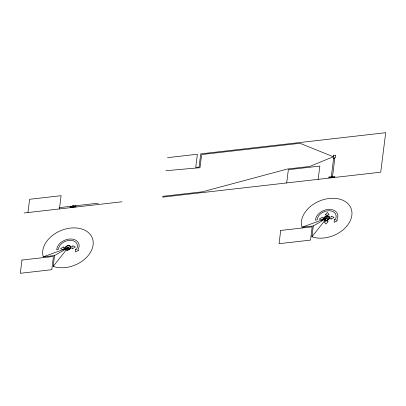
<?xml version="1.0" encoding="UTF-8"?>
<svg xmlns="http://www.w3.org/2000/svg" width="406" height="406" viewBox="0 0 406 406"><rect width="100%" height="100%" fill="white"/><g stroke="black" fill="none" stroke-linecap="round" stroke-linejoin="round"><path stroke-width="0.61" d="M27.953 212.541L29.623 199.295L61.098 195.692L59.428 208.943M53.191 266.361L54.556 255.541L67.939 247.827L53.191 266.361A26.268 18.64 -22.6 0 0 91.776 249.756A26.268 18.64 -22.6 0 0 69.396 228.223A26.268 18.64 -22.6 0 0 43.29 256.831L54.556 255.541M286.697 182.939L288.361 169.693L319.837 166.09L318.167 179.34M311.935 236.759L313.295 225.939L326.678 218.225L311.935 236.759A26.268 18.64 -22.6 0 0 350.52 220.153A26.268 18.64 -22.6 0 0 328.134 198.615A26.268 18.64 -22.6 0 0 302.028 227.228L313.295 225.939M43.29 256.831L67.939 247.827M302.028 227.228L326.678 218.225M167.521 157.66L197.382 154.244L195.722 167.404L199.077 167.023L200.737 153.859L385.7 132.701L380.726 172.18L162.547 197.143M59.601 207.598L98.369 203.162M162.649 196.352L202.371 191.805L287.453 169.013L309.763 166.46L333.301 156.731L299.973 143.288L201.65 154.539L199.991 167.698L165.876 170.713M24.086 212.988L121.988 201.782M75.491 249.182L75.455 251.852L78.739 250.34L77.82 250.01A11.647 8.267 -22.6 0 0 70.786 238.982A11.647 8.267 -22.6 0 0 56.728 249.781L58.444 249.482A9.866 6.998 -22.6 0 1 70.243 240.332A9.866 6.998 -22.6 0 1 76.409 249.507L75.491 249.182M334.234 219.58L334.199 222.249L337.477 220.737L336.559 220.407A11.647 8.267 -22.6 0 0 329.53 209.379A11.647 8.267 -22.6 0 0 315.467 220.179L317.182 219.879A9.866 6.998 -22.6 0 1 328.987 210.729A9.866 6.998 -22.6 0 1 335.148 219.905L334.234 219.58M21.97 260.053L20.3 273.299L51.775 269.701L53.445 256.455L21.97 260.053M63.311 249.015L63.199 249.903L60.555 248.67L63.59 246.792L63.478 247.675L72.572 246.635L72.684 245.752L75.323 246.98L72.288 248.863L72.4 247.975L63.311 249.015M70.238 206.624L70.142 207.39L76.013 206.72L76.11 205.954L70.238 206.624M72.633 205.943L72.593 206.273L73.775 206.136L73.816 205.806L72.633 205.943M280.708 230.451L279.039 243.696L310.514 240.098L312.184 226.852L280.708 230.451M322.049 219.413L321.938 220.301L319.294 219.067L322.328 217.19L322.217 218.073L325.911 217.652L326.277 214.754L325.145 214.886L327.409 212.429L329.114 214.429L327.982 214.561L327.617 217.459L331.311 217.032L331.423 216.149L334.062 217.377L331.032 219.26L331.144 218.372L327.449 218.798L327.084 221.691L328.215 221.564L325.952 224.016L324.247 222.016L325.379 221.889L325.739 218.991L322.049 219.413M328.977 177.021L328.88 177.787L334.752 177.117L334.848 176.351L328.977 177.021M333.458 155.457L333.138 158.01L335.427 157.746L335.747 155.194L333.458 155.457M333.641 158.35L331.377 176.295L332.565 176.158L334.823 158.213L333.641 158.35M67.168 250.152A3.065 2.172 -22.6 0 0 70.791 246.706A3.065 2.172 -22.6 0 0 65.858 246.62A3.065 2.172 -22.6 0 0 67.168 250.152M67.198 249.959A2.806 1.989 -22.6 0 0 70.563 246.828A2.806 1.989 -22.6 0 0 66.061 246.696A2.806 1.989 -22.6 0 0 67.198 249.959M67.782 248.299A0.619 0.442 -22.6 0 0 68.518 247.599A0.619 0.442 -22.6 0 0 67.518 247.584A0.619 0.442 -22.6 0 0 67.782 248.299M326.525 218.697A0.619 0.442 -22.6 0 0 327.256 217.997A0.619 0.442 -22.6 0 0 326.262 217.981A0.619 0.442 -22.6 0 0 326.525 218.697M325.937 220.356A2.806 1.989 -22.6 0 0 329.302 217.225A2.806 1.989 -22.6 0 0 324.8 217.093A2.806 1.989 -22.6 0 0 325.937 220.356M325.906 220.549A3.065 2.172 -22.6 0 0 329.53 217.103A3.065 2.172 -22.6 0 0 324.602 217.017A3.065 2.172 -22.6 0 0 325.906 220.549"/></g></svg>
